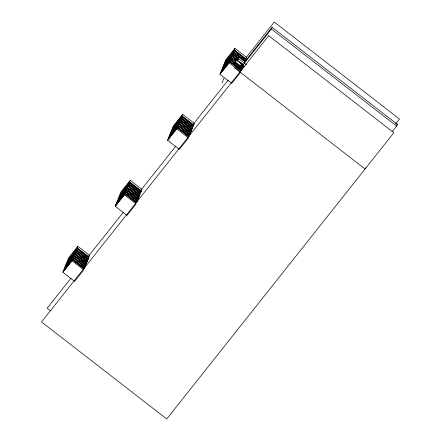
<?xml version="1.0" encoding="UTF-8"?>
<svg xmlns="http://www.w3.org/2000/svg" width="441" height="441" viewBox="0 0 441 441"><rect width="100%" height="100%" fill="white"/><g stroke="black" fill="none" stroke-linecap="round" stroke-linejoin="round"><path stroke-width="0.66" d="M84.385 268.304L72.572 259.148L71.927 260.725L83.74 269.875L74.623 281.369L62.809 272.213L63.454 270.636L73.542 257.875L84.303 266.562L73.542 257.875M63.565 270.377L64.21 268.801L73.873 256.568M64.314 268.541L64.959 266.965L74.628 254.733M65.07 266.706L65.715 265.129L75.802 252.368L86.563 261.05L75.802 252.368M65.819 264.87L66.47 263.294L76.133 251.061M66.574 263.029L67.219 261.458L76.888 249.226M67.33 261.193L67.975 259.622L77.197 247.87L77.842 246.293L89.661 255.449M68.079 259.358L68.724 257.787L77.842 246.293M64.397 270.283L64.292 270.542L72.787 259.71L83.553 268.398L72.682 259.975M65.152 268.448L65.047 268.707L73.013 258.669M65.907 266.612L65.797 266.871L73.768 256.833M66.657 264.776L66.552 265.035L75.047 254.203L85.808 262.891L74.942 254.468M67.412 262.941L67.302 263.2L75.692 252.627M68.168 261.1L68.057 261.364L76.028 251.32M68.917 259.264L68.813 259.529L76.778 249.485M86.001 264.368L86.645 262.797L74.832 253.641L74.187 255.212L86.001 264.368L85.174 265.416M87.401 260.956L86.756 262.533L74.942 253.377L75.587 251.805L87.401 260.956L86.574 262.004M87.505 260.697L88.156 259.121L76.337 249.97L75.692 251.541L87.505 260.697L86.679 261.739M88.261 258.861L88.906 257.285L77.092 248.129L76.447 249.705L88.261 258.861L87.434 259.903M89.446 255.973L89.016 257.026L77.197 247.87M136.754 202.314L124.941 193.158L124.296 194.735L136.109 203.885L126.991 215.379L115.178 206.223L115.823 204.646L125.492 192.414M115.933 204.387L116.578 202.81L126.242 190.578M116.683 202.551L117.328 200.975L127.416 188.213L138.176 196.895L127.416 188.213M117.438 200.716L118.083 199.139L128.171 186.378L138.932 195.06L128.171 186.378M118.188 198.874L118.838 197.303L128.502 185.071M118.943 197.039L119.588 195.468L129.257 183.236M119.698 195.203L120.343 193.632L129.566 181.879L130.211 180.303L142.03 189.459M120.448 193.367L121.093 191.796L130.211 180.303M117.521 202.458L117.416 202.717L124.963 193.202M118.276 200.622L118.166 200.881L126.661 190.049L137.427 198.737L126.556 190.314M119.026 198.786L118.921 199.045L127.311 188.478M119.781 196.945L119.671 197.21L127.642 187.166M120.536 195.109L120.426 195.374L127.978 185.859L139.769 194.966L139.124 196.543L127.311 187.386L127.956 185.815M121.286 193.274L121.181 193.538L129.676 182.706L140.436 191.388L129.566 182.965M125.051 193.985L125.156 193.72L135.922 202.408L125.051 193.985L116.661 204.552M137.079 201.526L137.509 200.479L125.696 191.322L125.051 192.893L136.864 202.05M137.62 200.214L138.265 198.643L126.446 189.487L125.801 191.058L137.62 200.214L136.787 201.261M139.014 196.807L138.369 198.378L126.556 189.222L127.201 187.651L139.014 196.807L138.187 197.849M139.874 194.707L140.525 193.13L128.706 183.98L128.061 185.551L139.874 194.707L139.047 195.749M141.274 191.295L140.629 192.871L128.816 183.715L129.461 182.139L141.274 191.295L140.447 192.342M141.815 189.983L141.385 191.036L129.566 181.879M189.123 136.324L177.31 127.168L176.665 128.739L188.478 137.895L179.36 149.389L167.547 140.232L168.192 138.656L177.861 126.424M169.052 136.561L169.697 134.985L179.785 122.223L190.545 130.905L179.785 122.223M169.807 134.726L170.452 133.149L180.121 120.917M170.557 132.884L171.202 131.313L180.43 119.561L181.075 117.984L192.893 127.14L191.003 130.282M171.312 131.049L171.957 129.478L182.045 116.716L192.805 125.398L182.045 116.716M172.067 129.213L172.712 127.642L181.935 115.889L182.58 114.313L194.398 123.469M172.817 127.377L173.462 125.806L182.58 114.313M169.89 136.467L169.785 136.727L177.332 127.212M170.645 134.632L170.535 134.891L178.506 124.847M171.395 132.791L171.29 133.055L179.68 122.482M172.15 130.955L172.04 131.22L180.011 121.176M172.905 129.119L172.795 129.384L181.29 118.552L192.055 127.234L181.185 118.811M173.655 127.284L173.55 127.548L181.516 117.504M177.525 127.73L188.29 136.418L177.525 127.73L167.547 140.232M179.029 124.059L189.795 132.741L179.029 124.059L168.947 136.82L168.302 138.397L169.372 139.229M190.633 132.653L189.988 134.224L178.17 125.068L178.814 123.497L190.633 132.653L189.801 133.695M191.383 130.812L190.738 132.388L178.925 123.232L179.57 121.661L191.383 130.812L190.143 132.383M191.493 130.553L192.138 128.976L180.325 119.825L179.68 121.396L191.493 130.553L190.661 131.594M193.643 125.305L192.998 126.881L181.185 117.725L181.83 116.148L193.643 125.305L192.816 126.352M194.183 123.993L193.753 125.046L181.935 115.889M241.492 70.334L229.678 61.178L229.033 62.749L240.847 71.905L231.729 83.399L219.916 74.242L220.561 72.666L229.789 60.913L230.434 59.342L242.247 68.498L241.602 70.069L229.789 60.913M220.671 72.407L221.316 70.83L231.398 58.069L235.748 61.437M221.421 70.571L222.066 68.994L231.734 56.762M222.176 68.73L222.821 67.159L232.49 54.927M222.925 66.894L223.57 65.323L233.658 52.562L244.529 60.985M223.681 65.059L224.326 63.487L233.995 51.25M224.436 63.223L225.081 61.652L234.303 49.899L234.948 48.323L246.767 57.479M225.186 61.387L225.831 59.816L234.948 48.323M221.503 72.313L221.399 72.572L229.37 62.534M222.258 70.477L222.154 70.736L230.649 59.904L241.409 68.592L230.538 60.169M223.014 68.636L222.903 68.901L230.875 58.857M223.763 66.8L223.659 67.065L231.624 57.021M224.519 64.965L224.408 65.229L232.909 54.397L238.344 58.609M225.274 63.129L225.164 63.394L233.658 52.562M226.024 61.293L225.919 61.558L233.884 51.514M231.398 58.069L235.643 61.701M222.01 82.969L223.912 78.327M237.032 60.83L238.697 58.736L239.386 57.054L245.356 61.679M244.358 63.124L245.047 61.442L272.114 27.336L397.324 124.356L396.635 126.038L391.983 131.898M241.525 69.276L243.002 66.657L240.852 64.998M242.28 67.44L243.752 64.821L241.067 62.743M245.29 60.097L246.552 58.003M242.693 65.218L271.424 29.018L272.114 27.336M365.578 167.778L365.076 168.997L234.226 67.6M62.809 272.213L71.927 260.725M115.178 206.223L125.156 193.72M219.916 74.242L229.474 62.269M169.449 138.033L170.706 136.451M171.543 135.393L177.001 128.524M236.883 60.202L239.386 57.054M71.084 278.1L47.126 308.287L50.395 310.822M88.194 256.541L123.276 212.336M140.624 190.473L175.893 146.032M193.004 124.472L228.212 80.108M245.62 58.168L274.28 22.05L399.469 119.059L395.621 123.91M86.91 260.692L88.156 259.121M192.061 128.188L192.893 127.14M138.943 196.013L139.769 194.966M85.819 263.839L86.645 262.797M242.17 67.705L243.002 66.657M241.42 69.54L242.247 68.498M396.476 125.42L397.324 124.356M271.424 29.018L396.635 126.038M234.303 49.899L246.122 59.055M245.262 61.15L233.443 51.994L232.798 53.57L238.708 58.146M233.554 52.821L240.075 57.876M241.707 59.138L244.424 61.244M238.598 58.41L232.694 53.83L232.043 55.406L237.953 59.982M238.697 58.736L246.536 64.81M232.798 54.656L238.234 58.868M237.848 60.246L231.938 55.671L231.293 57.242L235.588 60.571M243.482 65.957L244.568 66.8M240.962 64.733L243.107 66.398M235.483 60.836L231.183 57.506L230.538 59.077L242.357 68.234M241.183 65.648L242.164 66.751L241.078 65.913M180.43 119.561L192.243 128.717M115.823 204.646L116.898 205.478M73.327 257.312L72.682 258.884L84.496 268.04L85.141 266.469L73.327 257.312M74.077 255.477L73.432 257.048L85.251 266.204L85.896 264.633L74.077 255.477M74.292 256.039L85.058 264.727L74.292 256.039M76.552 250.532L87.318 259.214L76.552 250.532M77.307 248.696L88.068 257.379L77.307 248.696M125.911 191.885L136.671 200.572L125.911 191.885M128.921 184.542L139.687 193.224L128.921 184.542M178.065 125.332L177.42 126.903L189.233 136.06L189.878 134.488L178.065 125.332M178.28 125.894L189.04 134.582L178.28 125.894M180.54 120.387L191.3 129.07L180.54 120.387M234.199 50.158L233.554 51.735L245.367 60.891L246.012 59.314L234.199 50.158M229.893 61.74L240.659 70.428L229.893 61.74M232.153 56.233L242.914 64.915L232.153 56.233M234.414 50.721L245.174 59.408L234.414 50.721M236.073 59.7L235.218 61.784L240.924 66.211L241.784 64.121L236.073 59.7M268.685 35.704L41.531 321.941L166.72 418.95L393.874 132.713L268.685 35.704"/></g></svg>
